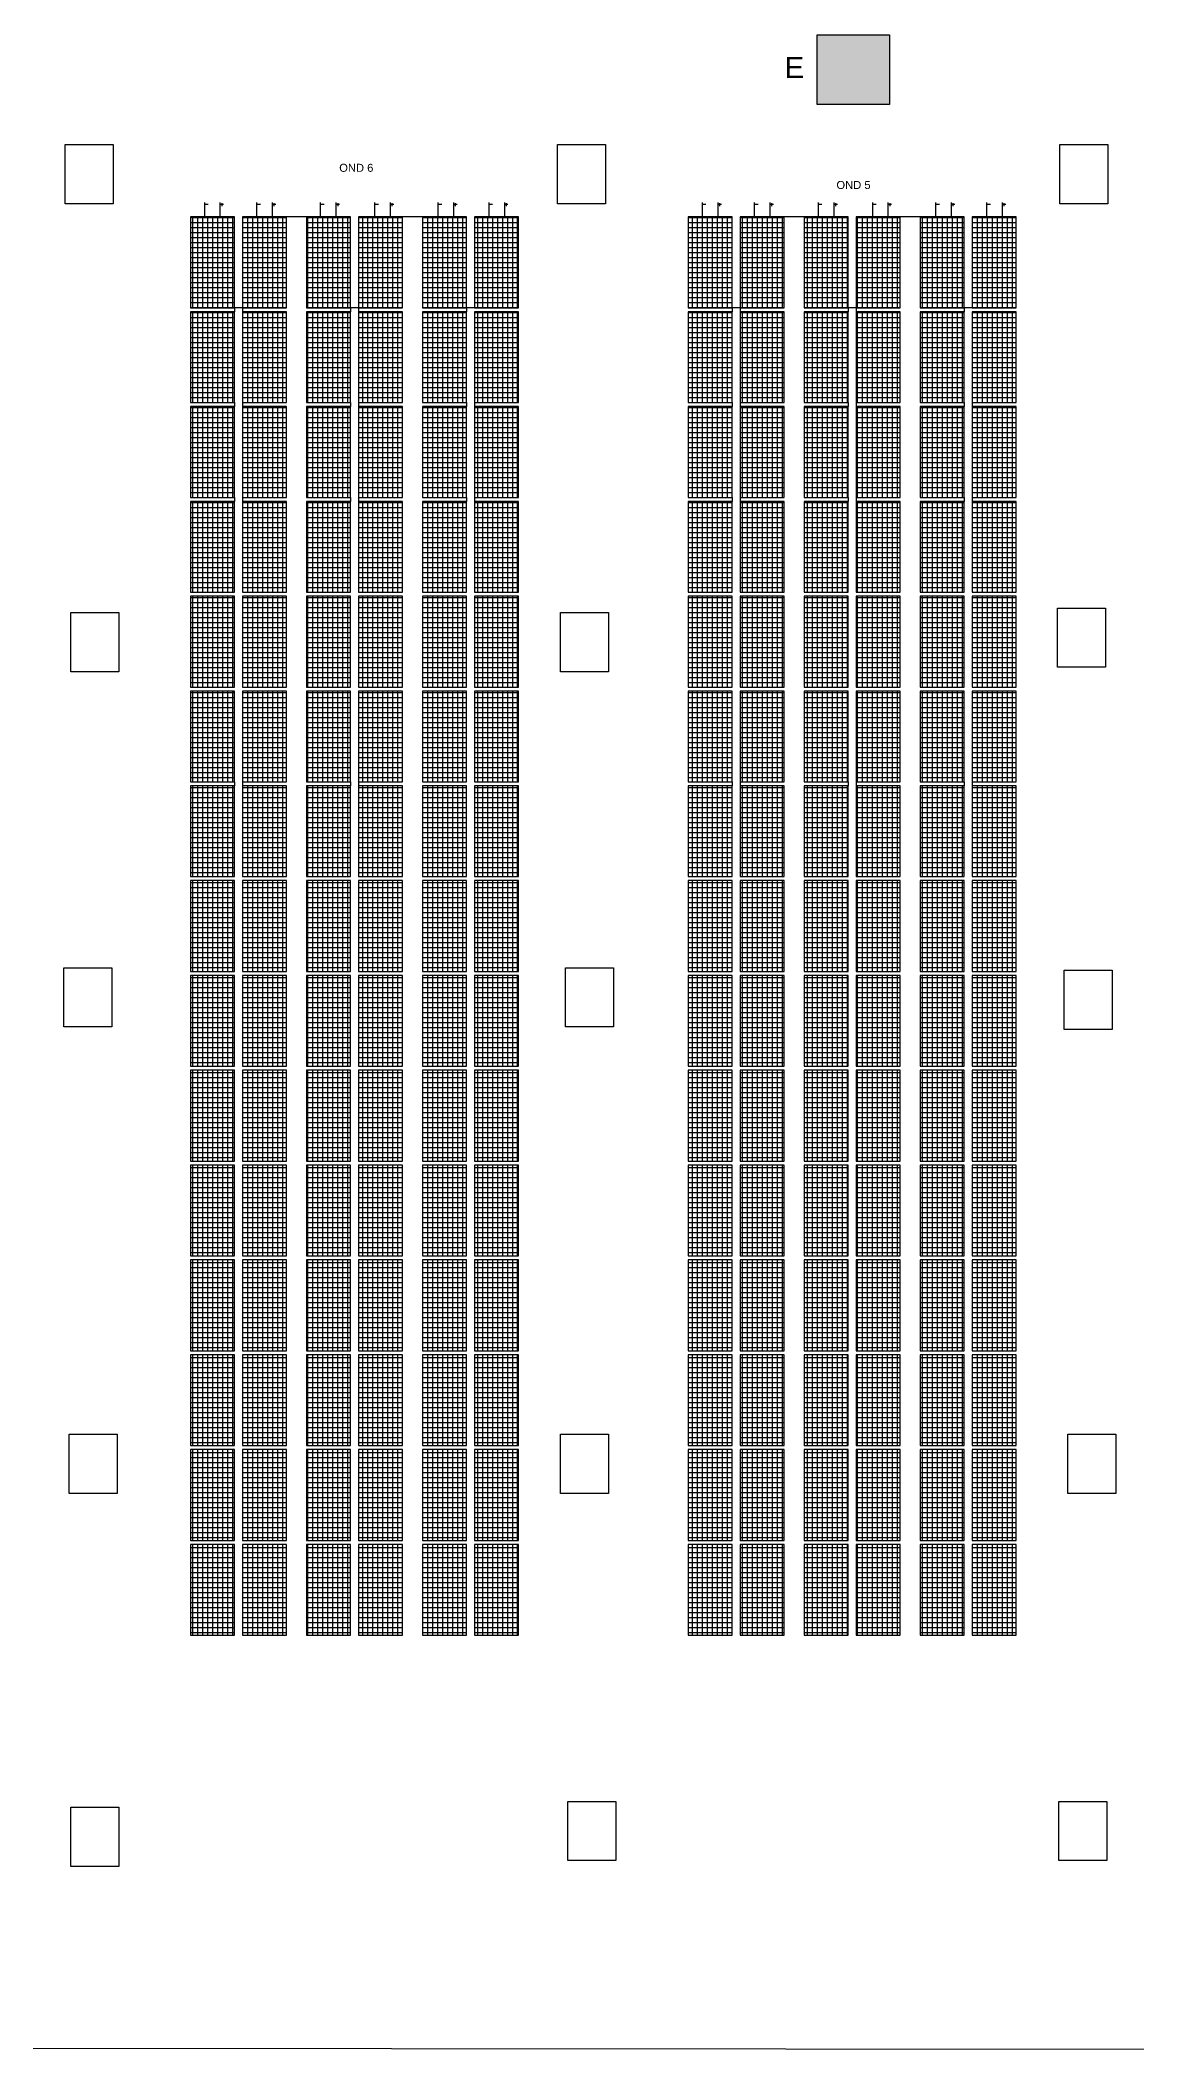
# Model space of a CAD drawing. Header units: inches. Extents: x 40 to 647, y 48 to 167.
# Drawn here: x 312.8 to 340.2, y 49.2 to 99.4 of the extents above; entities that cross this region are included whole.
import ezdxf

# ---------------------------------------------------------------- set-up
doc = ezdxf.new("R2010")
doc.units = ezdxf.units.IN
doc.header["$MEASUREMENT"] = 0
doc.styles.get("Standard").update_dxf_attribs({"font": 'arial.ttf'})

msp = doc.modelspace()

# ---------------------------------------------------------------- hatches: boundary and pattern name
h = msp.add_hatch(color=1)
h.dxf.hatch_style = 1
h.paths.add_polyline_path([(332.243, 99.567), (332.243, 97.82), (334.055, 97.82), (334.055, 99.567)])
h = msp.add_hatch()
h.set_pattern_fill('NET', color=5)
h.paths.add_polyline_path([(318.968, 95.01), (317.868, 95.01), (317.868, 92.74), (318.968, 92.74)])
h.paths.add_polyline_path([(317.668, 95.01), (316.568, 95.01), (316.568, 92.74), (317.668, 92.74)])
h.paths.add_polyline_path([(317.668, 92.64), (316.568, 92.64), (316.568, 90.37), (317.668, 90.37)])
h.paths.add_polyline_path([(318.968, 92.64), (317.868, 92.64), (317.868, 90.37), (318.968, 90.37)])
h.paths.add_polyline_path([(317.668, 90.27), (316.568, 90.27), (316.568, 88), (317.668, 88)])
h.paths.add_polyline_path([(318.968, 90.27), (317.868, 90.27), (317.868, 88), (318.968, 88)])
h.paths.add_polyline_path([(318.968, 87.9), (317.868, 87.9), (317.868, 85.63), (318.968, 85.63)])
h.paths.add_polyline_path([(317.668, 87.9), (316.568, 87.9), (316.568, 85.63), (317.668, 85.63)])
h.paths.add_polyline_path([(317.668, 85.53), (316.568, 85.53), (316.568, 83.26), (317.668, 83.26)])
h.paths.add_polyline_path([(318.968, 85.53), (317.868, 85.53), (317.868, 83.26), (318.968, 83.26)])
h.paths.add_polyline_path([(318.968, 83.16), (317.868, 83.16), (317.868, 80.89), (318.968, 80.89)])
h.paths.add_polyline_path([(317.668, 83.16), (316.568, 83.16), (316.568, 80.89), (317.668, 80.89)])
h.paths.add_polyline_path([(317.668, 80.79), (316.568, 80.79), (316.568, 78.52), (317.668, 78.52)])
h.paths.add_polyline_path([(318.968, 80.79), (317.868, 80.79), (317.868, 78.52), (318.968, 78.52)])
h.paths.add_polyline_path([(318.968, 78.42), (317.868, 78.42), (317.868, 76.15), (318.968, 76.15)])
h.paths.add_polyline_path([(318.968, 76.05), (317.868, 76.05), (317.868, 73.78), (318.968, 73.78)])
h.paths.add_polyline_path([(318.968, 73.68), (317.868, 73.68), (317.868, 71.41), (318.968, 71.41)])
h.paths.add_polyline_path([(318.968, 71.31), (317.868, 71.31), (317.868, 69.04), (318.968, 69.04)])
h.paths.add_polyline_path([(318.968, 68.94), (317.868, 68.94), (317.868, 66.67), (318.968, 66.67)])
h.paths.add_polyline_path([(318.968, 66.57), (317.868, 66.57), (317.868, 64.3), (318.968, 64.3)])
h.paths.add_polyline_path([(318.968, 64.2), (317.868, 64.2), (317.868, 61.93), (318.968, 61.93)])
h.paths.add_polyline_path([(318.968, 61.83), (317.868, 61.83), (317.868, 59.56), (318.968, 59.56)])
h.paths.add_polyline_path([(317.668, 61.83), (316.568, 61.83), (316.568, 59.56), (317.668, 59.56)])
h.paths.add_polyline_path([(317.668, 64.2), (316.568, 64.2), (316.568, 61.93), (317.668, 61.93)])
h.paths.add_polyline_path([(317.668, 66.57), (316.568, 66.57), (316.568, 64.3), (317.668, 64.3)])
h.paths.add_polyline_path([(317.668, 68.94), (316.568, 68.94), (316.568, 66.67), (317.668, 66.67)])
h.paths.add_polyline_path([(317.668, 71.31), (316.568, 71.31), (316.568, 69.04), (317.668, 69.04)])
h.paths.add_polyline_path([(317.668, 73.68), (316.568, 73.68), (316.568, 71.41), (317.668, 71.41)])
h.paths.add_polyline_path([(317.668, 76.05), (316.568, 76.05), (316.568, 73.78), (317.668, 73.78)])
h.paths.add_polyline_path([(317.668, 78.42), (316.568, 78.42), (316.568, 76.15), (317.668, 76.15)])
h = msp.add_hatch()
h.set_pattern_fill('NET', color=5)
h.paths.add_polyline_path([(321.868, 95.01), (320.768, 95.01), (320.768, 92.74), (321.868, 92.74)])
h.paths.add_polyline_path([(321.868, 92.64), (320.768, 92.64), (320.768, 90.37), (321.868, 90.37)])
h.paths.add_polyline_path([(321.868, 90.27), (320.768, 90.27), (320.768, 88), (321.868, 88)])
h.paths.add_polyline_path([(321.868, 87.9), (320.768, 87.9), (320.768, 85.63), (321.868, 85.63)])
h.paths.add_polyline_path([(321.868, 85.53), (320.768, 85.53), (320.768, 83.26), (321.868, 83.26)])
h.paths.add_polyline_path([(321.868, 83.16), (320.768, 83.16), (320.768, 80.89), (321.868, 80.89)])
h.paths.add_polyline_path([(321.868, 80.79), (320.768, 80.79), (320.768, 78.52), (321.868, 78.52)])
h.paths.add_polyline_path([(321.868, 78.42), (320.768, 78.42), (320.768, 76.15), (321.868, 76.15)])
h.paths.add_polyline_path([(321.868, 76.05), (320.768, 76.05), (320.768, 73.78), (321.868, 73.78)])
h.paths.add_polyline_path([(321.868, 73.68), (320.768, 73.68), (320.768, 71.41), (321.868, 71.41)])
h.paths.add_polyline_path([(321.868, 71.31), (320.768, 71.31), (320.768, 69.04), (321.868, 69.04)])
h.paths.add_polyline_path([(321.868, 68.94), (320.768, 68.94), (320.768, 66.67), (321.868, 66.67)])
h.paths.add_polyline_path([(321.868, 66.57), (320.768, 66.57), (320.768, 64.3), (321.868, 64.3)])
h.paths.add_polyline_path([(321.868, 64.2), (320.768, 64.2), (320.768, 61.93), (321.868, 61.93)])
h.paths.add_polyline_path([(321.868, 61.83), (320.768, 61.83), (320.768, 59.56), (321.868, 59.56)])
h.paths.add_polyline_path([(320.568, 61.83), (319.468, 61.83), (319.468, 59.56), (320.568, 59.56)])
h.paths.add_polyline_path([(320.568, 64.2), (319.468, 64.2), (319.468, 61.93), (320.568, 61.93)])
h.paths.add_polyline_path([(320.568, 66.57), (319.468, 66.57), (319.468, 64.3), (320.568, 64.3)])
h.paths.add_polyline_path([(320.568, 68.94), (319.468, 68.94), (319.468, 66.67), (320.568, 66.67)])
h.paths.add_polyline_path([(320.568, 71.31), (319.468, 71.31), (319.468, 69.04), (320.568, 69.04)])
h.paths.add_polyline_path([(320.568, 73.68), (319.468, 73.68), (319.468, 71.41), (320.568, 71.41)])
h.paths.add_polyline_path([(320.568, 76.05), (319.468, 76.05), (319.468, 73.78), (320.568, 73.78)])
h.paths.add_polyline_path([(320.568, 78.42), (319.468, 78.42), (319.468, 76.15), (320.568, 76.15)])
h.paths.add_polyline_path([(320.568, 80.79), (319.468, 80.79), (319.468, 78.52), (320.568, 78.52)])
h.paths.add_polyline_path([(320.568, 83.16), (319.468, 83.16), (319.468, 80.89), (320.568, 80.89)])
h.paths.add_polyline_path([(320.568, 85.53), (319.468, 85.53), (319.468, 83.26), (320.568, 83.26)])
h.paths.add_polyline_path([(320.568, 87.9), (319.468, 87.9), (319.468, 85.63), (320.568, 85.63)])
h.paths.add_polyline_path([(320.568, 90.27), (319.468, 90.27), (319.468, 88), (320.568, 88)])
h.paths.add_polyline_path([(320.568, 92.64), (319.468, 92.64), (319.468, 90.37), (320.568, 90.37)])
h.paths.add_polyline_path([(320.568, 95.01), (319.468, 95.01), (319.468, 92.74), (320.568, 92.74)])
h = msp.add_hatch()
h.set_pattern_fill('NET', color=5)
h.paths.add_polyline_path([(324.768, 95.01), (323.668, 95.01), (323.668, 92.74), (324.768, 92.74)])
h.paths.add_polyline_path([(324.768, 92.64), (323.668, 92.64), (323.668, 90.37), (324.768, 90.37)])
h.paths.add_polyline_path([(324.768, 90.27), (323.668, 90.27), (323.668, 88), (324.768, 88)])
h.paths.add_polyline_path([(324.768, 87.9), (323.668, 87.9), (323.668, 85.63), (324.768, 85.63)])
h.paths.add_polyline_path([(324.768, 85.53), (323.668, 85.53), (323.668, 83.26), (324.768, 83.26)])
h.paths.add_polyline_path([(324.768, 83.16), (323.668, 83.16), (323.668, 80.89), (324.768, 80.89)])
h.paths.add_polyline_path([(324.768, 80.79), (323.668, 80.79), (323.668, 78.52), (324.768, 78.52)])
h.paths.add_polyline_path([(324.768, 78.42), (323.668, 78.42), (323.668, 76.15), (324.768, 76.15)])
h.paths.add_polyline_path([(324.768, 76.05), (323.668, 76.05), (323.668, 73.78), (324.768, 73.78)])
h.paths.add_polyline_path([(324.768, 73.68), (323.668, 73.68), (323.668, 71.41), (324.768, 71.41)])
h.paths.add_polyline_path([(324.768, 71.31), (323.668, 71.31), (323.668, 69.04), (324.768, 69.04)])
h.paths.add_polyline_path([(324.768, 68.94), (323.668, 68.94), (323.668, 66.67), (324.768, 66.67)])
h.paths.add_polyline_path([(324.768, 66.57), (323.668, 66.57), (323.668, 64.3), (324.768, 64.3)])
h.paths.add_polyline_path([(324.768, 64.2), (323.668, 64.2), (323.668, 61.93), (324.768, 61.93)])
h.paths.add_polyline_path([(324.768, 61.83), (323.668, 61.83), (323.668, 59.56), (324.768, 59.56)])
h.paths.add_polyline_path([(323.468, 61.83), (322.368, 61.83), (322.368, 59.56), (323.468, 59.56)])
h.paths.add_polyline_path([(323.468, 64.2), (322.368, 64.2), (322.368, 61.93), (323.468, 61.93)])
h.paths.add_polyline_path([(323.468, 66.57), (322.368, 66.57), (322.368, 64.3), (323.468, 64.3)])
h.paths.add_polyline_path([(323.468, 68.94), (322.368, 68.94), (322.368, 66.67), (323.468, 66.67)])
h.paths.add_polyline_path([(323.468, 71.31), (322.368, 71.31), (322.368, 69.04), (323.468, 69.04)])
h.paths.add_polyline_path([(323.468, 73.68), (322.368, 73.68), (322.368, 71.41), (323.468, 71.41)])
h.paths.add_polyline_path([(323.468, 76.05), (322.368, 76.05), (322.368, 73.78), (323.468, 73.78)])
h.paths.add_polyline_path([(323.468, 78.42), (322.368, 78.42), (322.368, 76.15), (323.468, 76.15)])
h.paths.add_polyline_path([(323.468, 80.79), (322.368, 80.79), (322.368, 78.52), (323.468, 78.52)])
h.paths.add_polyline_path([(323.468, 83.16), (322.368, 83.16), (322.368, 80.89), (323.468, 80.89)])
h.paths.add_polyline_path([(323.468, 85.53), (322.368, 85.53), (322.368, 83.26), (323.468, 83.26)])
h.paths.add_polyline_path([(323.468, 87.9), (322.368, 87.9), (322.368, 85.63), (323.468, 85.63)])
h.paths.add_polyline_path([(323.468, 90.27), (322.368, 90.27), (322.368, 88), (323.468, 88)])
h.paths.add_polyline_path([(323.468, 92.64), (322.368, 92.64), (322.368, 90.37), (323.468, 90.37)])
h.paths.add_polyline_path([(323.468, 95.01), (322.368, 95.01), (322.368, 92.74), (323.468, 92.74)])
h = msp.add_hatch()
h.set_pattern_fill('NET', color=5)
h.paths.add_polyline_path([(330.119, 95.01), (329.019, 95.01), (329.019, 92.74), (330.119, 92.74)])
h.paths.add_polyline_path([(331.419, 95.01), (330.319, 95.01), (330.319, 92.74), (331.419, 92.74)])
h.paths.add_polyline_path([(331.419, 92.64), (330.319, 92.64), (330.319, 90.37), (331.419, 90.37)])
h.paths.add_polyline_path([(330.119, 92.64), (329.019, 92.64), (329.019, 90.37), (330.119, 90.37)])
h.paths.add_polyline_path([(330.119, 90.27), (329.019, 90.27), (329.019, 88), (330.119, 88)])
h.paths.add_polyline_path([(331.419, 90.27), (330.319, 90.27), (330.319, 88), (331.419, 88)])
h.paths.add_polyline_path([(331.419, 87.9), (330.319, 87.9), (330.319, 85.63), (331.419, 85.63)])
h.paths.add_polyline_path([(330.119, 87.9), (329.019, 87.9), (329.019, 85.63), (330.119, 85.63)])
h.paths.add_polyline_path([(330.119, 85.53), (329.019, 85.53), (329.019, 83.26), (330.119, 83.26)])
h.paths.add_polyline_path([(331.419, 85.53), (330.319, 85.53), (330.319, 83.26), (331.419, 83.26)])
h.paths.add_polyline_path([(331.419, 83.16), (330.319, 83.16), (330.319, 80.89), (331.419, 80.89)])
h.paths.add_polyline_path([(330.119, 83.16), (329.019, 83.16), (329.019, 80.89), (330.119, 80.89)])
h.paths.add_polyline_path([(330.119, 80.79), (329.019, 80.79), (329.019, 78.52), (330.119, 78.52)])
h.paths.add_polyline_path([(331.419, 80.79), (330.319, 80.79), (330.319, 78.52), (331.419, 78.52)])
h.paths.add_polyline_path([(330.119, 78.42), (329.019, 78.42), (329.019, 76.15), (330.119, 76.15)])
h.paths.add_polyline_path([(331.419, 78.42), (330.319, 78.42), (330.319, 76.15), (331.419, 76.15)])
h.paths.add_polyline_path([(331.419, 76.05), (330.319, 76.05), (330.319, 73.78), (331.419, 73.78)])
h.paths.add_polyline_path([(330.119, 76.05), (329.019, 76.05), (329.019, 73.78), (330.119, 73.78)])
h.paths.add_polyline_path([(330.119, 73.68), (329.019, 73.68), (329.019, 71.41), (330.119, 71.41)])
h.paths.add_polyline_path([(331.419, 73.68), (330.319, 73.68), (330.319, 71.41), (331.419, 71.41)])
h.paths.add_polyline_path([(331.419, 71.31), (330.319, 71.31), (330.319, 69.04), (331.419, 69.04)])
h.paths.add_polyline_path([(330.119, 71.31), (329.019, 71.31), (329.019, 69.04), (330.119, 69.04)])
h.paths.add_polyline_path([(330.119, 68.94), (329.019, 68.94), (329.019, 66.67), (330.119, 66.67)])
h.paths.add_polyline_path([(331.419, 68.94), (330.319, 68.94), (330.319, 66.67), (331.419, 66.67)])
h.paths.add_polyline_path([(331.419, 66.57), (330.319, 66.57), (330.319, 64.3), (331.419, 64.3)])
h.paths.add_polyline_path([(330.119, 66.57), (329.019, 66.57), (329.019, 64.3), (330.119, 64.3)])
h.paths.add_polyline_path([(330.119, 64.2), (329.019, 64.2), (329.019, 61.93), (330.119, 61.93)])
h.paths.add_polyline_path([(331.419, 64.2), (330.319, 64.2), (330.319, 61.93), (331.419, 61.93)])
h.paths.add_polyline_path([(331.419, 61.83), (330.319, 61.83), (330.319, 59.56), (331.419, 59.56)])
h.paths.add_polyline_path([(330.119, 61.83), (329.019, 61.83), (329.019, 59.56), (330.119, 59.56)])
h = msp.add_hatch()
h.set_pattern_fill('NET', color=5)
h.paths.add_polyline_path([(337.219, 95.01), (336.119, 95.01), (336.119, 92.74), (337.219, 92.74)])
h.paths.add_polyline_path([(335.919, 95.01), (334.819, 95.01), (334.819, 92.74), (335.919, 92.74)])
h.paths.add_polyline_path([(335.919, 92.64), (334.819, 92.64), (334.819, 90.37), (335.919, 90.37)])
h.paths.add_polyline_path([(337.219, 92.64), (336.119, 92.64), (336.119, 90.37), (337.219, 90.37)])
h.paths.add_polyline_path([(337.219, 90.27), (336.119, 90.27), (336.119, 88), (337.219, 88)])
h.paths.add_polyline_path([(335.919, 90.27), (334.819, 90.27), (334.819, 88), (335.919, 88)])
h.paths.add_polyline_path([(335.919, 87.9), (334.819, 87.9), (334.819, 85.63), (335.919, 85.63)])
h.paths.add_polyline_path([(337.219, 87.9), (336.119, 87.9), (336.119, 85.63), (337.219, 85.63)])
h.paths.add_polyline_path([(337.219, 85.53), (336.119, 85.53), (336.119, 83.26), (337.219, 83.26)])
h.paths.add_polyline_path([(335.919, 85.53), (334.819, 85.53), (334.819, 83.26), (335.919, 83.26)])
h.paths.add_polyline_path([(335.919, 83.16), (334.819, 83.16), (334.819, 80.89), (335.919, 80.89)])
h.paths.add_polyline_path([(337.219, 83.16), (336.119, 83.16), (336.119, 80.89), (337.219, 80.89)])
h.paths.add_polyline_path([(337.219, 80.79), (336.119, 80.79), (336.119, 78.52), (337.219, 78.52)])
h.paths.add_polyline_path([(335.919, 80.79), (334.819, 80.79), (334.819, 78.52), (335.919, 78.52)])
h.paths.add_polyline_path([(335.919, 78.42), (334.819, 78.42), (334.819, 76.15), (335.919, 76.15)])
h.paths.add_polyline_path([(337.219, 78.42), (336.119, 78.42), (336.119, 76.15), (337.219, 76.15)])
h.paths.add_polyline_path([(337.219, 76.05), (336.119, 76.05), (336.119, 73.78), (337.219, 73.78)])
h.paths.add_polyline_path([(335.919, 76.05), (334.819, 76.05), (334.819, 73.78), (335.919, 73.78)])
h.paths.add_polyline_path([(335.919, 73.68), (334.819, 73.68), (334.819, 71.41), (335.919, 71.41)])
h.paths.add_polyline_path([(337.219, 73.68), (336.119, 73.68), (336.119, 71.41), (337.219, 71.41)])
h.paths.add_polyline_path([(337.219, 71.31), (336.119, 71.31), (336.119, 69.04), (337.219, 69.04)])
h.paths.add_polyline_path([(335.919, 71.31), (334.819, 71.31), (334.819, 69.04), (335.919, 69.04)])
h.paths.add_polyline_path([(335.919, 68.94), (334.819, 68.94), (334.819, 66.67), (335.919, 66.67)])
h.paths.add_polyline_path([(337.219, 68.94), (336.119, 68.94), (336.119, 66.67), (337.219, 66.67)])
h.paths.add_polyline_path([(337.219, 66.57), (336.119, 66.57), (336.119, 64.3), (337.219, 64.3)])
h.paths.add_polyline_path([(335.919, 66.57), (334.819, 66.57), (334.819, 64.3), (335.919, 64.3)])
h.paths.add_polyline_path([(335.919, 64.2), (334.819, 64.2), (334.819, 61.93), (335.919, 61.93)])
h.paths.add_polyline_path([(337.219, 64.2), (336.119, 64.2), (336.119, 61.93), (337.219, 61.93)])
h.paths.add_polyline_path([(337.219, 61.83), (336.119, 61.83), (336.119, 59.56), (337.219, 59.56)])
h.paths.add_polyline_path([(335.919, 61.83), (334.819, 61.83), (334.819, 59.56), (335.919, 59.56)])
h.paths.add_polyline_path([(334.319, 95.01), (333.219, 95.01), (333.219, 92.74), (334.319, 92.74)])
h.paths.add_polyline_path([(333.019, 95.01), (331.919, 95.01), (331.919, 92.74), (333.019, 92.74)])
h.paths.add_polyline_path([(333.019, 92.64), (331.919, 92.64), (331.919, 90.37), (333.019, 90.37)])
h.paths.add_polyline_path([(334.319, 92.64), (333.219, 92.64), (333.219, 90.37), (334.319, 90.37)])
h.paths.add_polyline_path([(334.319, 90.27), (333.219, 90.27), (333.219, 88), (334.319, 88)])
h.paths.add_polyline_path([(333.019, 90.27), (331.919, 90.27), (331.919, 88), (333.019, 88)])
h.paths.add_polyline_path([(333.019, 87.9), (331.919, 87.9), (331.919, 85.63), (333.019, 85.63)])
h.paths.add_polyline_path([(334.319, 87.9), (333.219, 87.9), (333.219, 85.63), (334.319, 85.63)])
h.paths.add_polyline_path([(334.319, 85.53), (333.219, 85.53), (333.219, 83.26), (334.319, 83.26)])
h.paths.add_polyline_path([(333.019, 85.53), (331.919, 85.53), (331.919, 83.26), (333.019, 83.26)])
h.paths.add_polyline_path([(333.019, 83.16), (331.919, 83.16), (331.919, 80.89), (333.019, 80.89)])
h.paths.add_polyline_path([(334.319, 83.16), (333.219, 83.16), (333.219, 80.89), (334.319, 80.89)])
h.paths.add_polyline_path([(334.319, 80.79), (333.219, 80.79), (333.219, 78.52), (334.319, 78.52)])
h.paths.add_polyline_path([(333.019, 80.79), (331.919, 80.79), (331.919, 78.52), (333.019, 78.52)])
h.paths.add_polyline_path([(333.019, 78.42), (331.919, 78.42), (331.919, 76.15), (333.019, 76.15)])
h.paths.add_polyline_path([(334.319, 78.42), (333.219, 78.42), (333.219, 76.15), (334.319, 76.15)])
h.paths.add_polyline_path([(334.319, 76.05), (333.219, 76.05), (333.219, 73.78), (334.319, 73.78)])
h.paths.add_polyline_path([(333.019, 76.05), (331.919, 76.05), (331.919, 73.78), (333.019, 73.78)])
h.paths.add_polyline_path([(333.019, 73.68), (331.919, 73.68), (331.919, 71.41), (333.019, 71.41)])
h.paths.add_polyline_path([(334.319, 73.68), (333.219, 73.68), (333.219, 71.41), (334.319, 71.41)])
h.paths.add_polyline_path([(334.319, 71.31), (333.219, 71.31), (333.219, 69.04), (334.319, 69.04)])
h.paths.add_polyline_path([(333.019, 71.31), (331.919, 71.31), (331.919, 69.04), (333.019, 69.04)])
h.paths.add_polyline_path([(333.019, 68.94), (331.919, 68.94), (331.919, 66.67), (333.019, 66.67)])
h.paths.add_polyline_path([(334.319, 68.94), (333.219, 68.94), (333.219, 66.67), (334.319, 66.67)])
h.paths.add_polyline_path([(334.319, 66.57), (333.219, 66.57), (333.219, 64.3), (334.319, 64.3)])
h.paths.add_polyline_path([(333.019, 66.57), (331.919, 66.57), (331.919, 64.3), (333.019, 64.3)])
h.paths.add_polyline_path([(333.019, 64.2), (331.919, 64.2), (331.919, 61.93), (333.019, 61.93)])
h.paths.add_polyline_path([(334.319, 64.2), (333.219, 64.2), (333.219, 61.93), (334.319, 61.93)])
h.paths.add_polyline_path([(334.319, 61.83), (333.219, 61.83), (333.219, 59.56), (334.319, 59.56)])
h.paths.add_polyline_path([(333.019, 61.83), (331.919, 61.83), (331.919, 59.56), (333.019, 59.56)])

# ---------------------------------------------------------------- linework, layer by layer
for p, q in [((313.431, 96.821), (314.631, 96.821)), ((313.431, 95.341), (313.431, 96.821)), ((314.631, 96.821), (314.631, 96.541)), ((314.631, 96.541), (314.631, 96.541)), ((314.631, 96.541), (314.631, 95.341)), ((325.744, 96.821), (326.944, 96.821)), ((325.744, 95.341), (325.744, 96.821)), ((326.944, 96.821), (326.944, 96.541)), ((326.944, 96.541), (326.944, 96.541)), ((326.944, 96.541), (326.944, 95.341)), ((338.314, 96.821), (339.514, 96.821)), ((338.314, 95.341), (338.314, 96.821)), ((339.514, 96.821), (339.514, 96.541)), ((339.514, 96.541), (339.514, 96.541)), ((339.514, 96.541), (339.514, 95.341)), ((314.631, 95.341), (313.431, 95.341)), ((317.01, 95.32), (316.93, 95.32)), ((317.395, 95.32), (317.315, 95.32)), ((317.355, 95.28), (317.355, 95.359)), ((318.314, 95.32), (318.235, 95.32)), ((318.7, 95.32), (318.62, 95.32)), ((318.66, 95.28), (318.66, 95.359)), ((319.468, 95.01), (318.968, 95.01)), ((319.91, 95.32), (319.831, 95.32)), ((320.296, 95.32), (320.216, 95.32)), ((320.256, 95.28), (320.256, 95.359)), ((321.268, 95.32), (321.188, 95.32)), ((321.653, 95.32), (321.573, 95.32)), ((321.613, 95.28), (321.613, 95.359)), ((322.368, 95.01), (321.868, 95.01)), ((322.851, 95.32), (322.771, 95.32)), ((323.236, 95.32), (323.156, 95.32)), ((323.196, 95.28), (323.196, 95.359)), ((324.123, 95.32), (324.043, 95.32)), ((324.508, 95.32), (324.428, 95.32)), ((324.468, 95.28), (324.468, 95.359)), ((326.944, 95.341), (325.744, 95.341)), ((329.461, 95.32), (329.381, 95.32)), ((329.846, 95.32), (329.766, 95.32)), ((329.806, 95.28), (329.806, 95.359)), ((330.765, 95.32), (330.686, 95.32)), ((331.151, 95.32), (331.071, 95.32)), ((331.111, 95.28), (331.111, 95.359)), ((331.919, 95.01), (331.419, 95.01)), ((332.361, 95.32), (332.282, 95.32)), ((332.747, 95.32), (332.667, 95.32)), ((332.707, 95.28), (332.707, 95.359)), ((333.719, 95.32), (333.639, 95.32)), ((334.104, 95.32), (334.024, 95.32)), ((334.064, 95.28), (334.064, 95.359)), ((334.819, 95.01), (334.319, 95.01)), ((335.302, 95.32), (335.222, 95.32)), ((335.687, 95.32), (335.607, 95.32)), ((335.647, 95.28), (335.647, 95.359)), ((336.574, 95.32), (336.494, 95.32)), ((336.959, 95.32), (336.879, 95.32)), ((336.919, 95.28), (336.919, 95.359)), ((339.514, 95.341), (338.314, 95.341)), ((317.868, 92.74), (317.668, 92.74)), ((317.668, 92.74), (317.668, 92.64)), ((317.868, 92.74), (317.868, 92.64)), ((320.768, 92.74), (320.568, 92.74)), ((320.568, 92.74), (320.568, 92.64)), ((320.768, 92.74), (320.768, 92.64)), ((323.668, 92.74), (323.468, 92.74)), ((323.468, 92.74), (323.468, 92.64)), ((330.319, 92.74), (330.119, 92.74)), ((330.119, 92.74), (330.119, 92.64)), ((330.319, 92.74), (330.319, 92.64)), ((333.219, 92.74), (333.019, 92.74)), ((333.019, 92.74), (333.019, 92.64)), ((333.219, 92.74), (333.219, 92.64)), ((336.119, 92.74), (335.919, 92.74)), ((335.919, 92.74), (335.919, 92.64)), ((317.668, 90.37), (317.668, 90.27)), ((317.868, 90.37), (317.868, 90.27)), ((320.568, 90.37), (320.568, 90.27)), ((320.768, 90.37), (320.768, 90.27)), ((323.468, 90.37), (323.468, 90.27)), ((323.668, 90.37), (323.668, 90.27)), ((330.119, 90.37), (330.119, 90.27)), ((330.319, 90.37), (330.319, 90.27)), ((333.019, 90.37), (333.019, 90.27)), ((333.219, 90.37), (333.219, 90.27)), ((335.919, 90.37), (335.919, 90.27)), ((336.119, 90.37), (336.119, 90.27)), ((317.668, 88), (317.668, 87.9)), ((317.868, 88), (317.868, 87.9)), ((320.568, 88), (320.568, 87.9)), ((320.768, 88), (320.768, 87.9)), ((323.468, 88), (323.468, 87.9)), ((323.668, 88), (323.668, 87.9)), ((330.119, 88), (330.119, 87.9)), ((330.319, 88), (330.319, 87.9)), ((333.019, 88), (333.019, 87.9)), ((333.219, 88), (333.219, 87.9)), ((335.919, 88), (335.919, 87.9)), ((336.119, 88), (336.119, 87.9)), ((313.57, 85.12), (314.77, 85.12)), ((313.57, 83.64), (313.57, 85.12)), ((314.77, 85.12), (314.77, 84.84)), ((325.821, 85.12), (327.021, 85.12)), ((325.821, 83.64), (325.821, 85.12)), ((327.021, 85.12), (327.021, 84.84)), ((338.251, 85.233), (339.451, 85.233)), ((338.251, 83.753), (338.251, 85.233)), ((339.451, 85.233), (339.451, 84.953)), ((339.451, 84.953), (339.451, 84.953)), ((339.451, 84.953), (339.451, 83.753)), ((314.77, 84.84), (314.77, 84.84)), ((314.77, 84.84), (314.77, 83.64)), ((327.021, 84.84), (327.021, 84.84)), ((327.021, 84.84), (327.021, 83.64)), ((314.77, 83.64), (313.57, 83.64)), ((327.021, 83.64), (325.821, 83.64)), ((339.451, 83.753), (338.251, 83.753)), ((317.668, 80.89), (317.668, 80.79)), ((317.868, 80.89), (317.868, 80.79)), ((320.568, 80.89), (320.568, 80.79)), ((320.768, 80.89), (320.768, 80.79)), ((330.119, 80.89), (330.119, 80.79)), ((330.319, 80.89), (330.319, 80.79)), ((333.019, 80.89), (333.019, 80.79)), ((333.219, 80.89), (333.219, 80.79)), ((335.919, 80.89), (335.919, 80.79)), ((336.119, 80.89), (336.119, 80.79)), ((313.4, 76.242), (314.6, 76.242)), ((313.4, 74.762), (313.4, 76.242)), ((314.6, 76.242), (314.6, 75.962)), ((314.6, 75.962), (314.6, 75.962)), ((314.6, 75.962), (314.6, 74.762)), ((325.948, 76.242), (327.148, 76.242)), ((325.948, 74.762), (325.948, 76.242)), ((327.148, 76.242), (327.148, 75.962)), ((327.148, 75.962), (327.148, 75.962)), ((327.148, 75.962), (327.148, 74.762)), ((338.419, 76.183), (339.619, 76.183)), ((338.419, 74.703), (338.419, 76.183)), ((339.619, 76.183), (339.619, 75.903)), ((339.619, 75.903), (339.619, 75.903)), ((339.619, 75.903), (339.619, 74.703)), ((314.6, 74.762), (313.4, 74.762)), ((327.148, 74.762), (325.948, 74.762)), ((339.619, 74.703), (338.419, 74.703)), ((313.535, 64.582), (314.735, 64.582)), ((313.535, 63.102), (313.535, 64.582)), ((314.735, 64.582), (314.735, 64.302)), ((314.735, 64.302), (314.735, 64.302)), ((314.735, 64.302), (314.735, 63.102)), ((325.82, 64.582), (327.02, 64.582)), ((325.82, 63.102), (325.82, 64.582)), ((327.02, 64.582), (327.02, 64.302)), ((327.02, 64.302), (327.02, 64.302)), ((327.02, 64.302), (327.02, 63.102)), ((338.51, 64.582), (339.71, 64.582)), ((338.51, 63.102), (338.51, 64.582)), ((339.71, 64.582), (339.71, 64.302)), ((339.71, 64.302), (339.71, 64.302)), ((339.71, 64.302), (339.71, 63.102)), ((314.735, 63.102), (313.535, 63.102)), ((327.02, 63.102), (325.82, 63.102)), ((339.71, 63.102), (338.51, 63.102)), ((326.004, 55.404), (327.204, 55.404)), ((326.004, 53.924), (326.004, 55.404)), ((327.204, 55.404), (327.204, 55.124)), ((338.289, 55.404), (339.489, 55.404)), ((338.289, 53.924), (338.289, 55.404)), ((339.489, 55.404), (339.489, 55.124)), ((313.572, 55.256), (314.772, 55.256)), ((313.572, 53.776), (313.572, 55.256)), ((314.772, 55.256), (314.772, 54.976)), ((314.772, 54.976), (314.772, 54.976)), ((314.772, 54.976), (314.772, 53.776)), ((327.204, 55.124), (327.204, 55.124)), ((327.204, 55.124), (327.204, 53.924)), ((339.489, 55.124), (339.489, 55.124)), ((339.489, 55.124), (339.489, 53.924)), ((314.772, 53.776), (313.572, 53.776)), ((327.204, 53.924), (326.004, 53.924)), ((339.489, 53.924), (338.289, 53.924)), ((349.132, 49.195), (261.458, 49.27))]:
    msp.add_line(p, q)
at = {"color": 1}
for p, q in [((316.913, 95.375), (316.913, 95.01)), ((318.218, 95.375), (318.218, 95.01)), ((319.813, 95.375), (319.813, 95.01)), ((321.171, 95.375), (321.171, 95.01)), ((322.754, 95.375), (322.754, 95.01)), ((324.026, 95.375), (324.026, 95.01)), ((329.364, 95.375), (329.364, 95.01)), ((330.669, 95.375), (330.669, 95.01)), ((332.264, 95.375), (332.264, 95.01)), ((333.622, 95.375), (333.622, 95.01)), ((335.205, 95.375), (335.205, 95.01)), ((336.477, 95.375), (336.477, 95.01))]:
    msp.add_line(p, q, dxfattribs=at)
at = {"color": 5}
for p, q in [((317.304, 95.375), (317.304, 95.01)), ((318.608, 95.375), (318.608, 95.01)), ((320.204, 95.375), (320.204, 95.01)), ((321.562, 95.375), (321.562, 95.01)), ((323.145, 95.375), (323.145, 95.01)), ((324.417, 95.375), (324.417, 95.01)), ((329.755, 95.375), (329.755, 95.01)), ((331.059, 95.375), (331.059, 95.01)), ((332.655, 95.375), (332.655, 95.01)), ((334.013, 95.375), (334.013, 95.01)), ((335.596, 95.375), (335.596, 95.01)), ((336.868, 95.375), (336.868, 95.01))]:
    msp.add_line(p, q, dxfattribs=at)
for points in [[(334.055, 97.82), (332.243, 97.82), (332.243, 99.567), (334.055, 99.567)], [(316.568, 92.74), (317.668, 92.74), (317.668, 95.01), (316.568, 95.01)], [(317.868, 92.74), (318.968, 92.74), (318.968, 95.01), (317.868, 95.01)], [(319.468, 92.74), (320.568, 92.74), (320.568, 95.01), (319.468, 95.01)], [(320.768, 92.74), (321.868, 92.74), (321.868, 95.01), (320.768, 95.01)], [(322.368, 92.74), (323.468, 92.74), (323.468, 95.01), (322.368, 95.01)], [(323.668, 92.74), (324.768, 92.74), (324.768, 95.01), (323.668, 95.01)], [(329.019, 92.74), (330.119, 92.74), (330.119, 95.01), (329.019, 95.01)], [(330.319, 92.74), (331.419, 92.74), (331.419, 95.01), (330.319, 95.01)], [(331.919, 92.74), (333.019, 92.74), (333.019, 95.01), (331.919, 95.01)], [(333.219, 92.74), (334.319, 92.74), (334.319, 95.01), (333.219, 95.01)], [(334.819, 92.74), (335.919, 92.74), (335.919, 95.01), (334.819, 95.01)], [(336.119, 92.74), (337.219, 92.74), (337.219, 95.01), (336.119, 95.01)], [(316.568, 90.37), (317.668, 90.37), (317.668, 92.64), (316.568, 92.64)], [(317.868, 90.37), (318.968, 90.37), (318.968, 92.64), (317.868, 92.64)], [(319.468, 90.37), (320.568, 90.37), (320.568, 92.64), (319.468, 92.64)], [(320.768, 90.37), (321.868, 90.37), (321.868, 92.64), (320.768, 92.64)], [(322.368, 90.37), (323.468, 90.37), (323.468, 92.64), (322.368, 92.64)], [(323.668, 90.37), (324.768, 90.37), (324.768, 92.64), (323.668, 92.64)], [(329.019, 90.37), (330.119, 90.37), (330.119, 92.64), (329.019, 92.64)], [(330.319, 90.37), (331.419, 90.37), (331.419, 92.64), (330.319, 92.64)], [(331.919, 90.37), (333.019, 90.37), (333.019, 92.64), (331.919, 92.64)], [(333.219, 90.37), (334.319, 90.37), (334.319, 92.64), (333.219, 92.64)], [(334.819, 90.37), (335.919, 90.37), (335.919, 92.64), (334.819, 92.64)], [(336.119, 90.37), (337.219, 90.37), (337.219, 92.64), (336.119, 92.64)], [(316.568, 88), (317.668, 88), (317.668, 90.27), (316.568, 90.27)], [(317.868, 88), (318.968, 88), (318.968, 90.27), (317.868, 90.27)], [(319.468, 88), (320.568, 88), (320.568, 90.27), (319.468, 90.27)], [(320.768, 88), (321.868, 88), (321.868, 90.27), (320.768, 90.27)], [(322.368, 88), (323.468, 88), (323.468, 90.27), (322.368, 90.27)], [(323.668, 88), (324.768, 88), (324.768, 90.27), (323.668, 90.27)], [(329.019, 88), (330.119, 88), (330.119, 90.27), (329.019, 90.27)], [(330.319, 88), (331.419, 88), (331.419, 90.27), (330.319, 90.27)], [(331.919, 88), (333.019, 88), (333.019, 90.27), (331.919, 90.27)], [(333.219, 88), (334.319, 88), (334.319, 90.27), (333.219, 90.27)], [(334.819, 88), (335.919, 88), (335.919, 90.27), (334.819, 90.27)], [(336.119, 88), (337.219, 88), (337.219, 90.27), (336.119, 90.27)], [(316.568, 85.63), (317.668, 85.63), (317.668, 87.9), (316.568, 87.9)], [(317.868, 85.63), (318.968, 85.63), (318.968, 87.9), (317.868, 87.9)], [(319.468, 85.63), (320.568, 85.63), (320.568, 87.9), (319.468, 87.9)], [(320.768, 85.63), (321.868, 85.63), (321.868, 87.9), (320.768, 87.9)], [(322.368, 85.63), (323.468, 85.63), (323.468, 87.9), (322.368, 87.9)], [(323.668, 85.63), (324.768, 85.63), (324.768, 87.9), (323.668, 87.9)], [(329.019, 85.63), (330.119, 85.63), (330.119, 87.9), (329.019, 87.9)], [(330.319, 85.63), (331.419, 85.63), (331.419, 87.9), (330.319, 87.9)], [(331.919, 85.63), (333.019, 85.63), (333.019, 87.9), (331.919, 87.9)], [(333.219, 85.63), (334.319, 85.63), (334.319, 87.9), (333.219, 87.9)], [(334.819, 85.63), (335.919, 85.63), (335.919, 87.9), (334.819, 87.9)], [(336.119, 85.63), (337.219, 85.63), (337.219, 87.9), (336.119, 87.9)], [(316.568, 83.26), (317.668, 83.26), (317.668, 85.53), (316.568, 85.53)], [(317.868, 83.26), (318.968, 83.26), (318.968, 85.53), (317.868, 85.53)], [(319.468, 83.26), (320.568, 83.26), (320.568, 85.53), (319.468, 85.53)], [(320.768, 83.26), (321.868, 83.26), (321.868, 85.53), (320.768, 85.53)], [(322.368, 83.26), (323.468, 83.26), (323.468, 85.53), (322.368, 85.53)], [(323.668, 83.26), (324.768, 83.26), (324.768, 85.53), (323.668, 85.53)], [(329.019, 83.26), (330.119, 83.26), (330.119, 85.53), (329.019, 85.53)], [(330.319, 83.26), (331.419, 83.26), (331.419, 85.53), (330.319, 85.53)], [(331.919, 83.26), (333.019, 83.26), (333.019, 85.53), (331.919, 85.53)], [(333.219, 83.26), (334.319, 83.26), (334.319, 85.53), (333.219, 85.53)], [(334.819, 83.26), (335.919, 83.26), (335.919, 85.53), (334.819, 85.53)], [(336.119, 83.26), (337.219, 83.26), (337.219, 85.53), (336.119, 85.53)], [(316.568, 80.89), (317.668, 80.89), (317.668, 83.16), (316.568, 83.16)], [(317.868, 80.89), (318.968, 80.89), (318.968, 83.16), (317.868, 83.16)], [(319.468, 80.89), (320.568, 80.89), (320.568, 83.16), (319.468, 83.16)], [(320.768, 80.89), (321.868, 80.89), (321.868, 83.16), (320.768, 83.16)], [(322.368, 80.89), (323.468, 80.89), (323.468, 83.16), (322.368, 83.16)], [(323.668, 80.89), (324.768, 80.89), (324.768, 83.16), (323.668, 83.16)], [(329.019, 80.89), (330.119, 80.89), (330.119, 83.16), (329.019, 83.16)], [(330.319, 80.89), (331.419, 80.89), (331.419, 83.16), (330.319, 83.16)], [(331.919, 80.89), (333.019, 80.89), (333.019, 83.16), (331.919, 83.16)], [(333.219, 80.89), (334.319, 80.89), (334.319, 83.16), (333.219, 83.16)], [(334.819, 80.89), (335.919, 80.89), (335.919, 83.16), (334.819, 83.16)], [(336.119, 80.89), (337.219, 80.89), (337.219, 83.16), (336.119, 83.16)], [(316.568, 78.52), (317.668, 78.52), (317.668, 80.79), (316.568, 80.79)], [(317.868, 78.52), (318.968, 78.52), (318.968, 80.79), (317.868, 80.79)], [(319.468, 78.52), (320.568, 78.52), (320.568, 80.79), (319.468, 80.79)], [(320.768, 78.52), (321.868, 78.52), (321.868, 80.79), (320.768, 80.79)], [(322.368, 78.52), (323.468, 78.52), (323.468, 80.79), (322.368, 80.79)], [(323.668, 78.52), (324.768, 78.52), (324.768, 80.79), (323.668, 80.79)], [(329.019, 78.52), (330.119, 78.52), (330.119, 80.79), (329.019, 80.79)], [(330.319, 78.52), (331.419, 78.52), (331.419, 80.79), (330.319, 80.79)], [(331.919, 78.52), (333.019, 78.52), (333.019, 80.79), (331.919, 80.79)], [(333.219, 78.52), (334.319, 78.52), (334.319, 80.79), (333.219, 80.79)], [(334.819, 78.52), (335.919, 78.52), (335.919, 80.79), (334.819, 80.79)], [(336.119, 78.52), (337.219, 78.52), (337.219, 80.79), (336.119, 80.79)], [(316.568, 76.15), (317.668, 76.15), (317.668, 78.42), (316.568, 78.42)], [(317.868, 76.15), (318.968, 76.15), (318.968, 78.42), (317.868, 78.42)], [(319.468, 76.15), (320.568, 76.15), (320.568, 78.42), (319.468, 78.42)], [(320.768, 76.15), (321.868, 76.15), (321.868, 78.42), (320.768, 78.42)], [(322.368, 76.15), (323.468, 76.15), (323.468, 78.42), (322.368, 78.42)], [(323.668, 76.15), (324.768, 76.15), (324.768, 78.42), (323.668, 78.42)], [(329.019, 76.15), (330.119, 76.15), (330.119, 78.42), (329.019, 78.42)], [(330.319, 76.15), (331.419, 76.15), (331.419, 78.42), (330.319, 78.42)], [(331.919, 76.15), (333.019, 76.15), (333.019, 78.42), (331.919, 78.42)], [(333.219, 76.15), (334.319, 76.15), (334.319, 78.42), (333.219, 78.42)], [(334.819, 76.15), (335.919, 76.15), (335.919, 78.42), (334.819, 78.42)], [(336.119, 76.15), (337.219, 76.15), (337.219, 78.42), (336.119, 78.42)], [(316.568, 73.78), (317.668, 73.78), (317.668, 76.05), (316.568, 76.05)], [(317.868, 73.78), (318.968, 73.78), (318.968, 76.05), (317.868, 76.05)], [(319.468, 73.78), (320.568, 73.78), (320.568, 76.05), (319.468, 76.05)], [(320.768, 73.78), (321.868, 73.78), (321.868, 76.05), (320.768, 76.05)], [(322.368, 73.78), (323.468, 73.78), (323.468, 76.05), (322.368, 76.05)], [(323.668, 73.78), (324.768, 73.78), (324.768, 76.05), (323.668, 76.05)], [(329.019, 73.78), (330.119, 73.78), (330.119, 76.05), (329.019, 76.05)], [(330.319, 73.78), (331.419, 73.78), (331.419, 76.05), (330.319, 76.05)], [(331.919, 73.78), (333.019, 73.78), (333.019, 76.05), (331.919, 76.05)], [(333.219, 73.78), (334.319, 73.78), (334.319, 76.05), (333.219, 76.05)], [(334.819, 73.78), (335.919, 73.78), (335.919, 76.05), (334.819, 76.05)], [(336.119, 73.78), (337.219, 73.78), (337.219, 76.05), (336.119, 76.05)], [(316.568, 71.41), (317.668, 71.41), (317.668, 73.68), (316.568, 73.68)], [(317.868, 71.41), (318.968, 71.41), (318.968, 73.68), (317.868, 73.68)], [(319.468, 71.41), (320.568, 71.41), (320.568, 73.68), (319.468, 73.68)], [(320.768, 71.41), (321.868, 71.41), (321.868, 73.68), (320.768, 73.68)], [(322.368, 71.41), (323.468, 71.41), (323.468, 73.68), (322.368, 73.68)], [(323.668, 71.41), (324.768, 71.41), (324.768, 73.68), (323.668, 73.68)], [(329.019, 71.41), (330.119, 71.41), (330.119, 73.68), (329.019, 73.68)], [(330.319, 71.41), (331.419, 71.41), (331.419, 73.68), (330.319, 73.68)], [(331.919, 71.41), (333.019, 71.41), (333.019, 73.68), (331.919, 73.68)], [(333.219, 71.41), (334.319, 71.41), (334.319, 73.68), (333.219, 73.68)], [(334.819, 71.41), (335.919, 71.41), (335.919, 73.68), (334.819, 73.68)], [(336.119, 71.41), (337.219, 71.41), (337.219, 73.68), (336.119, 73.68)], [(316.568, 69.04), (317.668, 69.04), (317.668, 71.31), (316.568, 71.31)], [(317.868, 69.04), (318.968, 69.04), (318.968, 71.31), (317.868, 71.31)], [(319.468, 69.04), (320.568, 69.04), (320.568, 71.31), (319.468, 71.31)], [(320.768, 69.04), (321.868, 69.04), (321.868, 71.31), (320.768, 71.31)], [(322.368, 69.04), (323.468, 69.04), (323.468, 71.31), (322.368, 71.31)], [(323.668, 69.04), (324.768, 69.04), (324.768, 71.31), (323.668, 71.31)], [(329.019, 69.04), (330.119, 69.04), (330.119, 71.31), (329.019, 71.31)], [(330.319, 69.04), (331.419, 69.04), (331.419, 71.31), (330.319, 71.31)], [(331.919, 69.04), (333.019, 69.04), (333.019, 71.31), (331.919, 71.31)], [(333.219, 69.04), (334.319, 69.04), (334.319, 71.31), (333.219, 71.31)], [(334.819, 69.04), (335.919, 69.04), (335.919, 71.31), (334.819, 71.31)], [(336.119, 69.04), (337.219, 69.04), (337.219, 71.31), (336.119, 71.31)], [(316.568, 66.67), (317.668, 66.67), (317.668, 68.94), (316.568, 68.94)], [(317.868, 66.67), (318.968, 66.67), (318.968, 68.94), (317.868, 68.94)], [(319.468, 66.67), (320.568, 66.67), (320.568, 68.94), (319.468, 68.94)], [(320.768, 66.67), (321.868, 66.67), (321.868, 68.94), (320.768, 68.94)], [(322.368, 66.67), (323.468, 66.67), (323.468, 68.94), (322.368, 68.94)], [(323.668, 66.67), (324.768, 66.67), (324.768, 68.94), (323.668, 68.94)], [(329.019, 66.67), (330.119, 66.67), (330.119, 68.94), (329.019, 68.94)], [(330.319, 66.67), (331.419, 66.67), (331.419, 68.94), (330.319, 68.94)], [(331.919, 66.67), (333.019, 66.67), (333.019, 68.94), (331.919, 68.94)], [(333.219, 66.67), (334.319, 66.67), (334.319, 68.94), (333.219, 68.94)], [(334.819, 66.67), (335.919, 66.67), (335.919, 68.94), (334.819, 68.94)], [(336.119, 66.67), (337.219, 66.67), (337.219, 68.94), (336.119, 68.94)], [(316.568, 64.3), (317.668, 64.3), (317.668, 66.57), (316.568, 66.57)], [(317.868, 64.3), (318.968, 64.3), (318.968, 66.57), (317.868, 66.57)], [(319.468, 64.3), (320.568, 64.3), (320.568, 66.57), (319.468, 66.57)], [(320.768, 64.3), (321.868, 64.3), (321.868, 66.57), (320.768, 66.57)], [(322.368, 64.3), (323.468, 64.3), (323.468, 66.57), (322.368, 66.57)], [(323.668, 64.3), (324.768, 64.3), (324.768, 66.57), (323.668, 66.57)], [(329.019, 64.3), (330.119, 64.3), (330.119, 66.57), (329.019, 66.57)], [(330.319, 64.3), (331.419, 64.3), (331.419, 66.57), (330.319, 66.57)], [(331.919, 64.3), (333.019, 64.3), (333.019, 66.57), (331.919, 66.57)], [(333.219, 64.3), (334.319, 64.3), (334.319, 66.57), (333.219, 66.57)], [(334.819, 64.3), (335.919, 64.3), (335.919, 66.57), (334.819, 66.57)], [(336.119, 64.3), (337.219, 64.3), (337.219, 66.57), (336.119, 66.57)], [(316.568, 61.93), (317.668, 61.93), (317.668, 64.2), (316.568, 64.2)], [(317.868, 61.93), (318.968, 61.93), (318.968, 64.2), (317.868, 64.2)], [(319.468, 61.93), (320.568, 61.93), (320.568, 64.2), (319.468, 64.2)], [(320.768, 61.93), (321.868, 61.93), (321.868, 64.2), (320.768, 64.2)], [(322.368, 61.93), (323.468, 61.93), (323.468, 64.2), (322.368, 64.2)], [(323.668, 61.93), (324.768, 61.93), (324.768, 64.2), (323.668, 64.2)], [(329.019, 61.93), (330.119, 61.93), (330.119, 64.2), (329.019, 64.2)], [(330.319, 61.93), (331.419, 61.93), (331.419, 64.2), (330.319, 64.2)], [(331.919, 61.93), (333.019, 61.93), (333.019, 64.2), (331.919, 64.2)], [(333.219, 61.93), (334.319, 61.93), (334.319, 64.2), (333.219, 64.2)], [(334.819, 61.93), (335.919, 61.93), (335.919, 64.2), (334.819, 64.2)], [(336.119, 61.93), (337.219, 61.93), (337.219, 64.2), (336.119, 64.2)], [(316.568, 59.56), (317.668, 59.56), (317.668, 61.83), (316.568, 61.83)], [(317.868, 59.56), (318.968, 59.56), (318.968, 61.83), (317.868, 61.83)], [(319.468, 59.56), (320.568, 59.56), (320.568, 61.83), (319.468, 61.83)], [(320.768, 59.56), (321.868, 59.56), (321.868, 61.83), (320.768, 61.83)], [(322.368, 59.56), (323.468, 59.56), (323.468, 61.83), (322.368, 61.83)], [(323.668, 59.56), (324.768, 59.56), (324.768, 61.83), (323.668, 61.83)], [(329.019, 59.56), (330.119, 59.56), (330.119, 61.83), (329.019, 61.83)], [(330.319, 59.56), (331.419, 59.56), (331.419, 61.83), (330.319, 61.83)], [(331.919, 59.56), (333.019, 59.56), (333.019, 61.83), (331.919, 61.83)], [(333.219, 59.56), (334.319, 59.56), (334.319, 61.83), (333.219, 61.83)], [(334.819, 59.56), (335.919, 59.56), (335.919, 61.83), (334.819, 61.83)], [(336.119, 59.56), (337.219, 59.56), (337.219, 61.83), (336.119, 61.83)]]:
    msp.add_lwpolyline(points, close=True)

# ---------------------------------------------------------------- texts
at = {"color": 5, "attachment_point": 1}
for s, width, gutter_width, heights, insert, char_height in [('{\\C256;E}', 5.94777, 2.616, [0.541], (331.428, 99.01), 0.5232), ('{\\C256;OND 6}', 2.27344, 1, [0], (320.287, 96.339), 0.2), ('{\\C256;OND 5}', 2.27344, 1, [0], (332.724, 95.91), 0.2)]:
    msp.add_mtext_dynamic_manual_height_columns(s, width=width, gutter_width=gutter_width, heights=heights, dxfattribs=dict(at, insert=insert, char_height=char_height))

doc.saveas('drawing.dxf')
